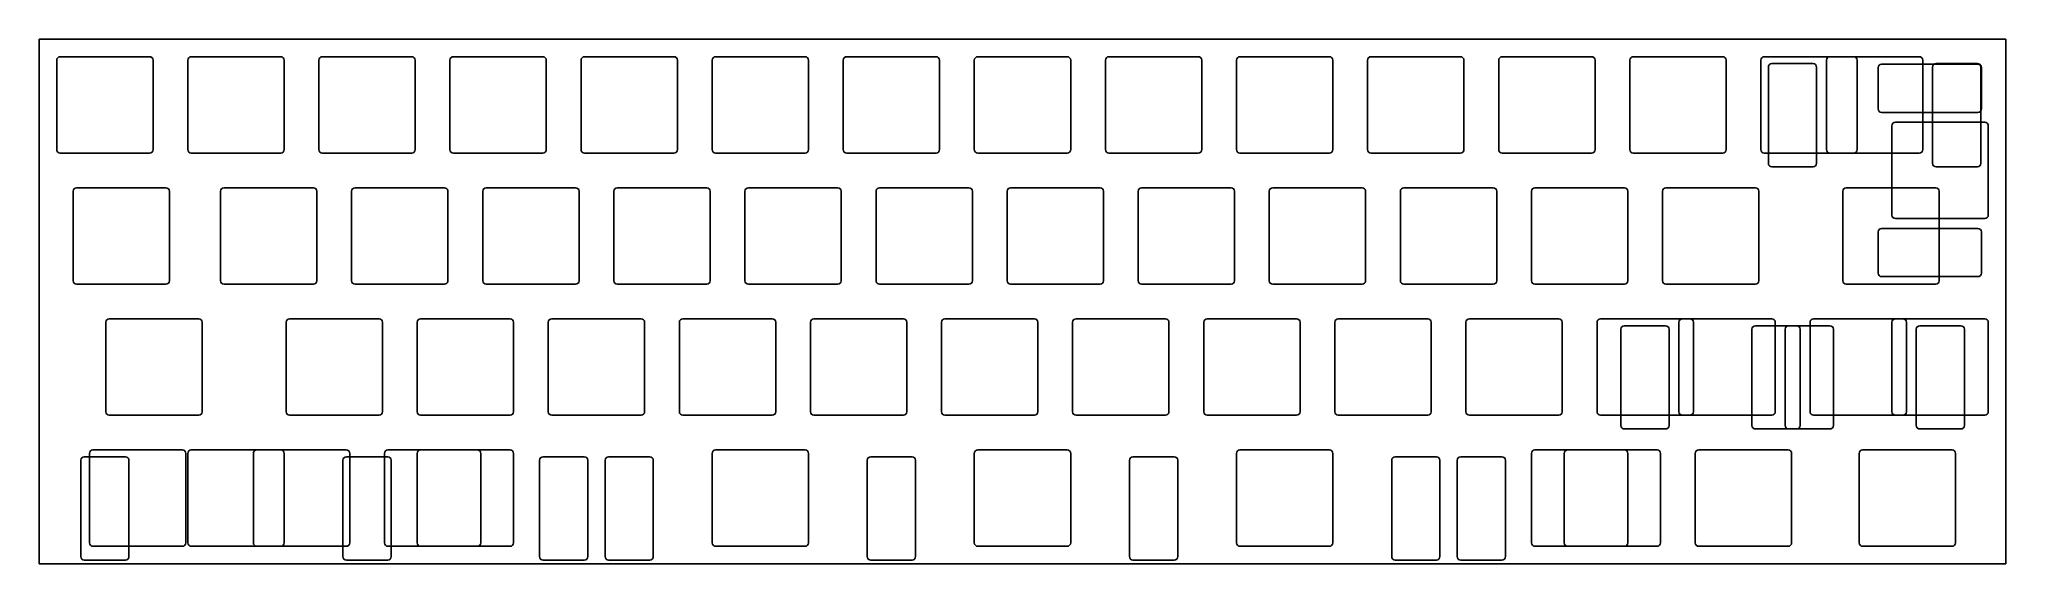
# Model space of a CAD drawing. Header units: millimetres. Extents: x 0 to 286, y -76 to 0.
import ezdxf

# ---------------------------------------------------------------- set-up
doc = ezdxf.new("R2010")
doc.units = ezdxf.units.MM

msp = doc.modelspace()

# ---------------------------------------------------------------- linework, layer by layer
for p, q in [((0, 0), (285.75, 0)), ((0, -76.2), (0, 0)), ((285.75, -76.2), (285.75, 0)), ((3.025, -2.525), (16.025, -2.525)), ((22.075, -2.525), (35.075, -2.525)), ((41.125, -2.525), (54.125, -2.525)), ((60.175, -2.525), (73.175, -2.525)), ((79.225, -2.525), (92.225, -2.525)), ((98.275, -2.525), (111.275, -2.525)), ((117.325, -2.525), (130.325, -2.525)), ((136.375, -2.525), (149.375, -2.525)), ((155.425, -2.525), (168.425, -2.525)), ((174.475, -2.525), (187.475, -2.525)), ((193.525, -2.525), (206.525, -2.525)), ((212.575, -2.525), (225.575, -2.525)), ((231.625, -2.525), (244.625, -2.525)), ((250.675, -2.525), (263.675, -2.525)), ((260.2, -2.525), (273.2, -2.525)), ((2.525, -3.025), (2.525, -16.025)), ((16.525, -3.025), (16.525, -16.025)), ((21.575, -3.025), (21.575, -16.025)), ((35.575, -3.025), (35.575, -16.025)), ((40.625, -3.025), (40.625, -16.025)), ((54.625, -3.025), (54.625, -16.025)), ((59.675, -3.025), (59.675, -16.025)), ((73.675, -3.025), (73.675, -16.025)), ((78.725, -3.025), (78.725, -16.025)), ((92.725, -3.025), (92.725, -16.025)), ((97.775, -3.025), (97.775, -16.025)), ((111.775, -3.025), (111.775, -16.025)), ((116.825, -3.025), (116.825, -16.025)), ((130.825, -3.025), (130.825, -16.025)), ((135.875, -3.025), (135.875, -16.025)), ((149.875, -3.025), (149.875, -16.025)), ((154.925, -3.025), (154.925, -16.025)), ((168.925, -3.025), (168.925, -16.025)), ((173.975, -3.025), (173.975, -16.025)), ((187.975, -3.025), (187.975, -16.025)), ((193.025, -3.025), (193.025, -16.025)), ((207.025, -3.025), (207.025, -16.025)), ((212.075, -3.025), (212.075, -16.025)), ((226.075, -3.025), (226.075, -16.025)), ((231.125, -3.025), (231.125, -16.025)), ((245.125, -3.025), (245.125, -16.025)), ((250.175, -3.025), (250.175, -16.025)), ((251.262, -4.025), (251.262, -18.025)), ((251.762, -3.525), (257.762, -3.525)), ((258.262, -4.025), (258.262, -18.025)), ((259.7, -3.025), (259.7, -16.025)), ((264.175, -3.025), (264.175, -16.025)), ((267.225, -4.112), (267.225, -10.112)), ((281.725, -3.612), (267.725, -3.612)), ((273.7, -3.025), (273.7, -16.025)), ((275.138, -4.025), (275.138, -18.025)), ((275.638, -3.525), (281.638, -3.525)), ((282.138, -4.025), (282.138, -18.025)), ((282.225, -4.112), (282.225, -10.112)), ((281.725, -10.612), (267.725, -10.612)), ((269.225, -12.55), (269.225, -25.55)), ((282.725, -12.05), (269.725, -12.05)), ((283.225, -12.55), (283.225, -25.55)), ((3.025, -16.525), (16.025, -16.525)), ((22.075, -16.525), (35.075, -16.525)), ((41.125, -16.525), (54.125, -16.525)), ((60.175, -16.525), (73.175, -16.525)), ((79.225, -16.525), (92.225, -16.525)), ((98.275, -16.525), (111.275, -16.525)), ((117.325, -16.525), (130.325, -16.525)), ((136.375, -16.525), (149.375, -16.525)), ((155.425, -16.525), (168.425, -16.525)), ((174.475, -16.525), (187.475, -16.525)), ((193.525, -16.525), (206.525, -16.525)), ((212.575, -16.525), (225.575, -16.525)), ((231.625, -16.525), (244.625, -16.525)), ((250.675, -16.525), (263.675, -16.525)), ((260.2, -16.525), (273.2, -16.525)), ((251.762, -18.525), (257.762, -18.525)), ((275.638, -18.525), (281.638, -18.525)), ((4.90625, -22.075), (4.90625, -35.075)), ((5.40625, -21.575), (18.40625, -21.575)), ((18.90625, -22.075), (18.90625, -35.075)), ((26.3375, -22.075), (26.3375, -35.075)), ((26.8375, -21.575), (39.8375, -21.575)), ((40.3375, -22.075), (40.3375, -35.075)), ((45.3875, -22.075), (45.3875, -35.075)), ((45.8875, -21.575), (58.8875, -21.575)), ((59.3875, -22.075), (59.3875, -35.075)), ((64.4375, -22.075), (64.4375, -35.075)), ((64.9375, -21.575), (77.9375, -21.575)), ((78.4375, -22.075), (78.4375, -35.075)), ((83.4875, -22.075), (83.4875, -35.075)), ((83.9875, -21.575), (96.9875, -21.575)), ((97.4875, -22.075), (97.4875, -35.075)), ((102.5375, -22.075), (102.5375, -35.075)), ((103.0375, -21.575), (116.0375, -21.575)), ((116.5375, -22.075), (116.5375, -35.075)), ((121.5875, -22.075), (121.5875, -35.075)), ((122.0875, -21.575), (135.0875, -21.575)), ((135.5875, -22.075), (135.5875, -35.075)), ((140.6375, -22.075), (140.6375, -35.075)), ((141.1375, -21.575), (154.1375, -21.575)), ((154.6375, -22.075), (154.6375, -35.075)), ((159.6875, -22.075), (159.6875, -35.075)), ((160.1875, -21.575), (173.1875, -21.575)), ((173.6875, -22.075), (173.6875, -35.075)), ((178.7375, -22.075), (178.7375, -35.075)), ((179.2375, -21.575), (192.2375, -21.575)), ((192.7375, -22.075), (192.7375, -35.075)), ((197.7875, -22.075), (197.7875, -35.075)), ((198.2875, -21.575), (211.2875, -21.575)), ((211.7875, -22.075), (211.7875, -35.075)), ((216.8375, -22.075), (216.8375, -35.075)), ((217.3375, -21.575), (230.3375, -21.575)), ((230.8375, -22.075), (230.8375, -35.075)), ((235.8875, -22.075), (235.8875, -35.075)), ((236.3875, -21.575), (249.3875, -21.575)), ((249.8875, -22.075), (249.8875, -35.075)), ((262.08125, -22.075), (262.08125, -35.075)), ((262.08125, -22.075), (262.08125, -35.075)), ((262.58125, -21.575), (275.58125, -21.575)), ((262.58125, -21.575), (275.58125, -21.575)), ((276.08125, -22.075), (276.08125, -35.075)), ((276.08125, -22.075), (276.08125, -35.075)), ((267.225, -27.988), (267.225, -33.988)), ((281.725, -27.488), (267.725, -27.488)), ((282.725, -26.05), (269.725, -26.05)), ((282.225, -27.988), (282.225, -33.988)), ((5.40625, -35.575), (18.40625, -35.575)), ((26.8375, -35.575), (39.8375, -35.575)), ((45.8875, -35.575), (58.8875, -35.575)), ((64.9375, -35.575), (77.9375, -35.575)), ((83.9875, -35.575), (96.9875, -35.575)), ((103.0375, -35.575), (116.0375, -35.575)), ((122.0875, -35.575), (135.0875, -35.575)), ((141.1375, -35.575), (154.1375, -35.575)), ((160.1875, -35.575), (173.1875, -35.575)), ((179.2375, -35.575), (192.2375, -35.575)), ((198.2875, -35.575), (211.2875, -35.575)), ((217.3375, -35.575), (230.3375, -35.575)), ((236.3875, -35.575), (249.3875, -35.575)), ((262.58125, -35.575), (275.58125, -35.575)), ((262.58125, -35.575), (275.58125, -35.575)), ((281.725, -34.488), (267.725, -34.488)), ((9.66875, -41.125), (9.66875, -54.125)), ((10.16875, -40.625), (23.16875, -40.625)), ((23.66875, -41.125), (23.66875, -54.125)), ((35.8625, -41.125), (35.8625, -54.125)), ((36.3625, -40.625), (49.3625, -40.625)), ((49.8625, -41.125), (49.8625, -54.125)), ((54.9125, -41.125), (54.9125, -54.125)), ((55.4125, -40.625), (68.4125, -40.625)), ((68.9125, -41.125), (68.9125, -54.125)), ((73.9625, -41.125), (73.9625, -54.125)), ((74.4625, -40.625), (87.4625, -40.625)), ((87.9625, -41.125), (87.9625, -54.125)), ((93.0125, -41.125), (93.0125, -54.125)), ((93.5125, -40.625), (106.5125, -40.625)), ((107.0125, -41.125), (107.0125, -54.125)), ((112.0625, -41.125), (112.0625, -54.125)), ((112.5625, -40.625), (125.5625, -40.625)), ((126.0625, -41.125), (126.0625, -54.125)), ((131.1125, -41.125), (131.1125, -54.125)), ((131.6125, -40.625), (144.6125, -40.625)), ((145.1125, -41.125), (145.1125, -54.125)), ((150.1625, -41.125), (150.1625, -54.125)), ((150.6625, -40.625), (163.6625, -40.625)), ((164.1625, -41.125), (164.1625, -54.125)), ((169.2125, -41.125), (169.2125, -54.125)), ((169.7125, -40.625), (182.7125, -40.625)), ((183.2125, -41.125), (183.2125, -54.125)), ((188.2625, -41.125), (188.2625, -54.125)), ((188.7625, -40.625), (201.7625, -40.625)), ((202.2625, -41.125), (202.2625, -54.125)), ((207.3125, -41.125), (207.3125, -54.125)), ((207.8125, -40.625), (220.8125, -40.625)), ((221.3125, -41.125), (221.3125, -54.125)), ((226.3625, -41.125), (226.3625, -54.125)), ((226.3625, -41.125), (226.3625, -54.125)), ((226.8625, -40.625), (239.8625, -40.625)), ((226.8625, -40.625), (239.8625, -40.625)), ((229.83075, -42.125), (229.83075, -56.125)), ((230.33075, -41.625), (236.33075, -41.625)), ((236.83075, -42.125), (236.83075, -56.125)), ((238.26875, -41.125), (238.26875, -54.125)), ((238.76875, -40.625), (251.76875, -40.625)), ((240.3625, -41.125), (240.3625, -54.125)), ((240.3625, -41.125), (240.3625, -54.125)), ((248.88075, -42.125), (248.88075, -56.125)), ((249.38075, -41.625), (255.38075, -41.625)), ((252.26875, -41.125), (252.26875, -54.125)), ((253.70675, -42.125), (253.70675, -56.125)), ((254.20675, -41.625), (260.20675, -41.625)), ((255.88075, -42.125), (255.88075, -56.125)), ((257.31875, -41.125), (257.31875, -54.125)), ((257.81875, -40.625), (270.81875, -40.625)), ((260.70675, -42.125), (260.70675, -56.125)), ((269.225, -41.125), (269.225, -54.125)), ((269.725, -40.625), (282.725, -40.625)), ((271.31875, -41.125), (271.31875, -54.125)), ((272.75675, -42.125), (272.75675, -56.125)), ((273.25675, -41.625), (279.25675, -41.625)), ((279.75675, -42.125), (279.75675, -56.125)), ((283.225, -41.125), (283.225, -54.125)), ((10.16875, -54.625), (23.16875, -54.625)), ((36.3625, -54.625), (49.3625, -54.625)), ((55.4125, -54.625), (68.4125, -54.625)), ((74.4625, -54.625), (87.4625, -54.625)), ((93.5125, -54.625), (106.5125, -54.625)), ((112.5625, -54.625), (125.5625, -54.625)), ((131.6125, -54.625), (144.6125, -54.625)), ((150.6625, -54.625), (163.6625, -54.625)), ((169.7125, -54.625), (182.7125, -54.625)), ((188.7625, -54.625), (201.7625, -54.625)), ((207.8125, -54.625), (220.8125, -54.625)), ((226.8625, -54.625), (239.8625, -54.625)), ((226.8625, -54.625), (239.8625, -54.625)), ((230.33075, -56.625), (236.33075, -56.625)), ((238.76875, -54.625), (251.76875, -54.625)), ((249.38075, -56.625), (255.38075, -56.625)), ((254.20675, -56.625), (260.20675, -56.625)), ((257.81875, -54.625), (270.81875, -54.625)), ((269.725, -54.625), (282.725, -54.625)), ((273.25675, -56.625), (279.25675, -56.625)), ((7.7875, -59.675), (20.7875, -59.675)), ((7.7875, -59.675), (20.7875, -59.675)), ((7.7875, -59.675), (20.7875, -59.675)), ((22.075, -59.675), (35.075, -59.675)), ((31.6, -59.675), (44.6, -59.675)), ((31.6, -59.675), (44.6, -59.675)), ((31.6, -59.675), (44.6, -59.675)), ((50.65, -59.675), (63.65, -59.675)), ((55.4125, -59.675), (68.4125, -59.675)), ((55.4125, -59.675), (68.4125, -59.675)), ((98.275, -59.675), (111.275, -59.675)), ((136.375, -59.675), (149.375, -59.675)), ((136.375, -59.675), (149.375, -59.675)), ((136.375, -59.675), (149.375, -59.675)), ((174.475, -59.675), (187.475, -59.675)), ((217.3375, -59.675), (230.3375, -59.675)), ((217.3375, -59.675), (230.3375, -59.675)), ((222.1, -59.675), (235.1, -59.675)), ((241.15, -59.675), (254.15, -59.675)), ((241.15, -59.675), (254.15, -59.675)), ((241.15, -59.675), (254.15, -59.675)), ((264.9625, -59.675), (277.9625, -59.675)), ((264.9625, -59.675), (277.9625, -59.675)), ((264.9625, -59.675), (277.9625, -59.675)), ((6.025, -61.175), (6.025, -75.175)), ((6.525, -60.675), (12.525, -60.675)), ((7.2875, -60.175), (7.2875, -73.175)), ((7.2875, -60.175), (7.2875, -73.175)), ((7.2875, -60.175), (7.2875, -73.175)), ((13.025, -61.175), (13.025, -75.175)), ((21.2875, -60.175), (21.2875, -73.175)), ((21.2875, -60.175), (21.2875, -73.175)), ((21.2875, -60.175), (21.2875, -73.175)), ((21.575, -60.175), (21.575, -73.175)), ((31.1, -60.175), (31.1, -73.175)), ((31.1, -60.175), (31.1, -73.175)), ((31.1, -60.175), (31.1, -73.175)), ((35.575, -60.175), (35.575, -73.175)), ((44.125, -61.175), (44.125, -75.175)), ((44.625, -60.675), (50.625, -60.675)), ((45.1, -60.175), (45.1, -73.175)), ((45.1, -60.175), (45.1, -73.175)), ((45.1, -60.175), (45.1, -73.175)), ((50.15, -60.175), (50.15, -73.175)), ((51.125, -61.175), (51.125, -75.175)), ((54.9125, -60.175), (54.9125, -73.175)), ((54.9125, -60.175), (54.9125, -73.175)), ((64.15, -60.175), (64.15, -73.175)), ((68.9125, -60.175), (68.9125, -73.175)), ((68.9125, -60.175), (68.9125, -73.175)), ((72.7, -61.175), (72.7, -75.175)), ((73.2, -60.675), (79.2, -60.675)), ((79.7, -61.175), (79.7, -75.175)), ((82.225, -61.175), (82.225, -75.175)), ((82.225, -61.175), (82.225, -75.175)), ((82.725, -60.675), (88.725, -60.675)), ((82.725, -60.675), (88.725, -60.675)), ((89.225, -61.175), (89.225, -75.175)), ((89.225, -61.175), (89.225, -75.175)), ((97.775, -60.175), (97.775, -73.175)), ((111.775, -60.175), (111.775, -73.175)), ((120.325, -61.175), (120.325, -75.175)), ((120.825, -60.675), (126.825, -60.675)), ((127.325, -61.175), (127.325, -75.175)), ((135.875, -60.175), (135.875, -73.175)), ((135.875, -60.175), (135.875, -73.175)), ((135.875, -60.175), (135.875, -73.175)), ((149.875, -60.175), (149.875, -73.175)), ((149.875, -60.175), (149.875, -73.175)), ((149.875, -60.175), (149.875, -73.175)), ((158.425, -61.175), (158.425, -75.175)), ((158.925, -60.675), (164.925, -60.675)), ((165.425, -61.175), (165.425, -75.175)), ((173.975, -60.175), (173.975, -73.175)), ((187.975, -60.175), (187.975, -73.175)), ((196.525, -61.175), (196.525, -75.175)), ((196.525, -61.175), (196.525, -75.175)), ((197.025, -60.675), (203.025, -60.675)), ((197.025, -60.675), (203.025, -60.675)), ((203.525, -61.175), (203.525, -75.175)), ((203.525, -61.175), (203.525, -75.175)), ((206.05, -61.175), (206.05, -75.175)), ((206.55, -60.675), (212.55, -60.675)), ((213.05, -61.175), (213.05, -75.175)), ((216.8375, -60.175), (216.8375, -73.175)), ((216.8375, -60.175), (216.8375, -73.175)), ((221.6, -60.175), (221.6, -73.175)), ((230.8375, -60.175), (230.8375, -73.175)), ((230.8375, -60.175), (230.8375, -73.175)), ((235.6, -60.175), (235.6, -73.175)), ((240.65, -60.175), (240.65, -73.175)), ((240.65, -60.175), (240.65, -73.175)), ((240.65, -60.175), (240.65, -73.175)), ((254.65, -60.175), (254.65, -73.175)), ((254.65, -60.175), (254.65, -73.175)), ((254.65, -60.175), (254.65, -73.175)), ((264.4625, -60.175), (264.4625, -73.175)), ((264.4625, -60.175), (264.4625, -73.175)), ((264.4625, -60.175), (264.4625, -73.175)), ((278.4625, -60.175), (278.4625, -73.175)), ((278.4625, -60.175), (278.4625, -73.175)), ((278.4625, -60.175), (278.4625, -73.175)), ((7.7875, -73.675), (20.7875, -73.675)), ((7.7875, -73.675), (20.7875, -73.675)), ((7.7875, -73.675), (20.7875, -73.675)), ((22.075, -73.675), (35.075, -73.675)), ((31.6, -73.675), (44.6, -73.675)), ((31.6, -73.675), (44.6, -73.675)), ((31.6, -73.675), (44.6, -73.675)), ((50.65, -73.675), (63.65, -73.675)), ((55.4125, -73.675), (68.4125, -73.675)), ((55.4125, -73.675), (68.4125, -73.675)), ((98.275, -73.675), (111.275, -73.675)), ((136.375, -73.675), (149.375, -73.675)), ((136.375, -73.675), (149.375, -73.675)), ((136.375, -73.675), (149.375, -73.675)), ((174.475, -73.675), (187.475, -73.675)), ((217.3375, -73.675), (230.3375, -73.675)), ((217.3375, -73.675), (230.3375, -73.675)), ((222.1, -73.675), (235.1, -73.675)), ((241.15, -73.675), (254.15, -73.675)), ((241.15, -73.675), (254.15, -73.675)), ((241.15, -73.675), (254.15, -73.675)), ((264.9625, -73.675), (277.9625, -73.675)), ((264.9625, -73.675), (277.9625, -73.675)), ((264.9625, -73.675), (277.9625, -73.675)), ((0, -76.2), (285.75, -76.2)), ((6.525, -75.675), (12.525, -75.675)), ((44.625, -75.675), (50.625, -75.675)), ((73.2, -75.675), (79.2, -75.675)), ((82.725, -75.675), (88.725, -75.675)), ((82.725, -75.675), (88.725, -75.675)), ((120.825, -75.675), (126.825, -75.675)), ((158.925, -75.675), (164.925, -75.675)), ((197.025, -75.675), (203.025, -75.675)), ((197.025, -75.675), (203.025, -75.675)), ((206.55, -75.675), (212.55, -75.675))]:
    msp.add_line(p, q)
for centre, start, end in [((3.025, -3.025), 90, 180), ((16.025, -3.025), 0, 90), ((22.075, -3.025), 90, 180), ((35.075, -3.025), 0, 90), ((41.125, -3.025), 90, 180), ((54.125, -3.025), 0, 90), ((60.175, -3.025), 90, 180), ((73.175, -3.025), 0, 90), ((79.225, -3.025), 90, 180), ((92.225, -3.025), 0, 90), ((98.275, -3.025), 90, 180), ((111.275, -3.025), 0, 90), ((117.325, -3.025), 90, 180), ((130.325, -3.025), 0, 90), ((136.375, -3.025), 90, 180), ((149.375, -3.025), 0, 90), ((155.425, -3.025), 90, 180), ((168.425, -3.025), 0, 90), ((174.475, -3.025), 90, 180), ((187.475, -3.025), 0, 90), ((193.525, -3.025), 90, 180), ((206.525, -3.025), 0, 90), ((212.575, -3.025), 90, 180), ((225.575, -3.025), 0, 90), ((231.625, -3.025), 90, 180), ((244.625, -3.025), 0, 90), ((250.675, -3.025), 90, 180), ((260.2, -3.025), 90, 180), ((263.675, -3.025), 0, 90), ((273.2, -3.025), 0, 90), ((251.762, -4.025), 90, 180), ((257.762, -4.025), 0, 90), ((267.725, -4.112), 90, 180), ((275.638, -4.025), 90, 180), ((281.638, -4.025), 0, 90), ((281.725, -4.112), 0, 90), ((267.725, -10.112), 180, 270), ((281.725, -10.112), 270, 0), ((269.725, -12.55), 90, 180), ((282.725, -12.55), 0, 90), ((3.025, -16.025), 180, 270), ((16.025, -16.025), 270, 0), ((22.075, -16.025), 180, 270), ((35.075, -16.025), 270, 0), ((41.125, -16.025), 180, 270), ((54.125, -16.025), 270, 0), ((60.175, -16.025), 180, 270), ((73.175, -16.025), 270, 0), ((79.225, -16.025), 180, 270), ((92.225, -16.025), 270, 0), ((98.275, -16.025), 180, 270), ((111.275, -16.025), 270, 0), ((117.325, -16.025), 180, 270), ((130.325, -16.025), 270, 0), ((136.375, -16.025), 180, 270), ((149.375, -16.025), 270, 0), ((155.425, -16.025), 180, 270), ((168.425, -16.025), 270, 0), ((174.475, -16.025), 180, 270), ((187.475, -16.025), 270, 0), ((193.525, -16.025), 180, 270), ((206.525, -16.025), 270, 0), ((212.575, -16.025), 180, 270), ((225.575, -16.025), 270, 0), ((231.625, -16.025), 180, 270), ((244.625, -16.025), 270, 0), ((250.675, -16.025), 180, 270), ((260.2, -16.025), 180, 270), ((263.675, -16.025), 270, 0), ((273.2, -16.025), 270, 0), ((251.762, -18.025), 180, 270), ((257.762, -18.025), 270, 0), ((275.638, -18.025), 180, 270), ((281.638, -18.025), 270, 0), ((5.40625, -22.075), 90, 180), ((18.40625, -22.075), 0, 90), ((26.8375, -22.075), 90, 180), ((39.8375, -22.075), 0, 90), ((45.8875, -22.075), 90, 180), ((58.8875, -22.075), 0, 90), ((64.9375, -22.075), 90, 180), ((77.9375, -22.075), 0, 90), ((83.9875, -22.075), 90, 180), ((96.9875, -22.075), 0, 90), ((103.0375, -22.075), 90, 180), ((116.0375, -22.075), 0, 90), ((122.0875, -22.075), 90, 180), ((135.0875, -22.075), 0, 90), ((141.1375, -22.075), 90, 180), ((154.1375, -22.075), 0, 90), ((160.1875, -22.075), 90, 180), ((173.1875, -22.075), 0, 90), ((179.2375, -22.075), 90, 180), ((192.2375, -22.075), 0, 90), ((198.2875, -22.075), 90, 180), ((211.2875, -22.075), 0, 90), ((217.3375, -22.075), 90, 180), ((230.3375, -22.075), 0, 90), ((236.3875, -22.075), 90, 180), ((249.3875, -22.075), 0, 90), ((262.58125, -22.075), 90, 180), ((262.58125, -22.075), 90, 180), ((275.58125, -22.075), 0, 90), ((275.58125, -22.075), 0, 90), ((269.725, -25.55), 180, 270), ((282.725, -25.55), 270, 0), ((267.725, -27.988), 90, 180), ((281.725, -27.988), 0, 90), ((267.725, -33.988), 180, 270), ((281.725, -33.988), 270, 0), ((5.40625, -35.075), 180, 270), ((18.40625, -35.075), 270, 0), ((26.8375, -35.075), 180, 270), ((39.8375, -35.075), 270, 0), ((45.8875, -35.075), 180, 270), ((58.8875, -35.075), 270, 0), ((64.9375, -35.075), 180, 270), ((77.9375, -35.075), 270, 0), ((83.9875, -35.075), 180, 270), ((96.9875, -35.075), 270, 0), ((103.0375, -35.075), 180, 270), ((116.0375, -35.075), 270, 0), ((122.0875, -35.075), 180, 270), ((135.0875, -35.075), 270, 0), ((141.1375, -35.075), 180, 270), ((154.1375, -35.075), 270, 0), ((160.1875, -35.075), 180, 270), ((173.1875, -35.075), 270, 0), ((179.2375, -35.075), 180, 270), ((192.2375, -35.075), 270, 0), ((198.2875, -35.075), 180, 270), ((211.2875, -35.075), 270, 0), ((217.3375, -35.075), 180, 270), ((230.3375, -35.075), 270, 0), ((236.3875, -35.075), 180, 270), ((249.3875, -35.075), 270, 0), ((262.58125, -35.075), 180, 270), ((262.58125, -35.075), 180, 270), ((275.58125, -35.075), 270, 0), ((275.58125, -35.075), 270, 0), ((10.16875, -41.125), 90, 180), ((23.16875, -41.125), 0, 90), ((36.3625, -41.125), 90, 180), ((49.3625, -41.125), 0, 90), ((55.4125, -41.125), 90, 180), ((68.4125, -41.125), 0, 90), ((74.4625, -41.125), 90, 180), ((87.4625, -41.125), 0, 90), ((93.5125, -41.125), 90, 180), ((106.5125, -41.125), 0, 90), ((112.5625, -41.125), 90, 180), ((125.5625, -41.125), 0, 90), ((131.6125, -41.125), 90, 180), ((144.6125, -41.125), 0, 90), ((150.6625, -41.125), 90, 180), ((163.6625, -41.125), 0, 90), ((169.7125, -41.125), 90, 180), ((182.7125, -41.125), 0, 90), ((188.7625, -41.125), 90, 180), ((201.7625, -41.125), 0, 90), ((207.8125, -41.125), 90, 180), ((220.8125, -41.125), 0, 90), ((226.8625, -41.125), 90, 180), ((226.8625, -41.125), 90, 180), ((230.33075, -42.125), 90, 180), ((236.33075, -42.125), 0, 90), ((238.76875, -41.125), 90, 180), ((239.8625, -41.125), 0, 90), ((239.8625, -41.125), 0, 90), ((249.38075, -42.125), 90, 180), ((251.76875, -41.125), 0, 90), ((254.20675, -42.125), 90, 180), ((255.38075, -42.125), 0, 90), ((257.81875, -41.125), 90, 180), ((260.20675, -42.125), 0, 90), ((269.725, -41.125), 90, 180), ((270.81875, -41.125), 0, 90), ((273.25675, -42.125), 90, 180), ((279.25675, -42.125), 0, 90), ((282.725, -41.125), 0, 90), ((10.16875, -54.125), 180, 270), ((23.16875, -54.125), 270, 0), ((36.3625, -54.125), 180, 270), ((49.3625, -54.125), 270, 0), ((55.4125, -54.125), 180, 270), ((68.4125, -54.125), 270, 0), ((74.4625, -54.125), 180, 270), ((87.4625, -54.125), 270, 0), ((93.5125, -54.125), 180, 270), ((106.5125, -54.125), 270, 0), ((112.5625, -54.125), 180, 270), ((125.5625, -54.125), 270, 0), ((131.6125, -54.125), 180, 270), ((144.6125, -54.125), 270, 0), ((150.6625, -54.125), 180, 270), ((163.6625, -54.125), 270, 0), ((169.7125, -54.125), 180, 270), ((182.7125, -54.125), 270, 0), ((188.7625, -54.125), 180, 270), ((201.7625, -54.125), 270, 0), ((207.8125, -54.125), 180, 270), ((220.8125, -54.125), 270, 0), ((226.8625, -54.125), 180, 270), ((226.8625, -54.125), 180, 270), ((238.76875, -54.125), 180, 270), ((239.8625, -54.125), 270, 0), ((239.8625, -54.125), 270, 0), ((251.76875, -54.125), 270, 0), ((257.81875, -54.125), 180, 270), ((269.725, -54.125), 180, 270), ((270.81875, -54.125), 270, 0), ((282.725, -54.125), 270, 0), ((230.33075, -56.125), 180, 270), ((236.33075, -56.125), 270, 0), ((249.38075, -56.125), 180, 270), ((254.20675, -56.125), 180, 270), ((255.38075, -56.125), 270, 0), ((260.20675, -56.125), 270, 0), ((273.25675, -56.125), 180, 270), ((279.25675, -56.125), 270, 0), ((7.7875, -60.175), 90, 180), ((7.7875, -60.175), 90, 180), ((7.7875, -60.175), 90, 180), ((20.7875, -60.175), 0, 90), ((20.7875, -60.175), 0, 90), ((20.7875, -60.175), 0, 90), ((22.075, -60.175), 90, 180), ((31.6, -60.175), 90, 180), ((31.6, -60.175), 90, 180), ((31.6, -60.175), 90, 180), ((35.075, -60.175), 0, 90), ((44.6, -60.175), 0, 90), ((44.6, -60.175), 0, 90), ((44.6, -60.175), 0, 90), ((50.65, -60.175), 90, 180), ((55.4125, -60.175), 90, 180), ((55.4125, -60.175), 90, 180), ((63.65, -60.175), 0, 90), ((68.4125, -60.175), 0, 90), ((68.4125, -60.175), 0, 90), ((98.275, -60.175), 90, 180), ((111.275, -60.175), 0, 90), ((136.375, -60.175), 90, 180), ((136.375, -60.175), 90, 180), ((136.375, -60.175), 90, 180), ((149.375, -60.175), 0, 90), ((149.375, -60.175), 0, 90), ((149.375, -60.175), 0, 90), ((174.475, -60.175), 90, 180), ((187.475, -60.175), 0, 90), ((217.3375, -60.175), 90, 180), ((217.3375, -60.175), 90, 180), ((222.1, -60.175), 90, 180), ((230.3375, -60.175), 0, 90), ((230.3375, -60.175), 0, 90), ((235.1, -60.175), 0, 90), ((241.15, -60.175), 90, 180), ((241.15, -60.175), 90, 180), ((241.15, -60.175), 90, 180), ((254.15, -60.175), 0, 90), ((254.15, -60.175), 0, 90), ((254.15, -60.175), 0, 90), ((264.9625, -60.175), 90, 180), ((264.9625, -60.175), 90, 180), ((264.9625, -60.175), 90, 180), ((277.9625, -60.175), 0, 90), ((277.9625, -60.175), 0, 90), ((277.9625, -60.175), 0, 90), ((6.525, -61.175), 90, 180), ((12.525, -61.175), 0, 90), ((44.625, -61.175), 90, 180), ((50.625, -61.175), 0, 90), ((73.2, -61.175), 90, 180), ((79.2, -61.175), 0, 90), ((82.725, -61.175), 90, 180), ((82.725, -61.175), 90, 180), ((88.725, -61.175), 0, 90), ((88.725, -61.175), 0, 90), ((120.825, -61.175), 90, 180), ((126.825, -61.175), 0, 90), ((158.925, -61.175), 90, 180), ((164.925, -61.175), 0, 90), ((197.025, -61.175), 90, 180), ((197.025, -61.175), 90, 180), ((203.025, -61.175), 0, 90), ((203.025, -61.175), 0, 90), ((206.55, -61.175), 90, 180), ((212.55, -61.175), 0, 90), ((7.7875, -73.175), 180, 270), ((7.7875, -73.175), 180, 270), ((7.7875, -73.175), 180, 270), ((20.7875, -73.175), 270, 0), ((20.7875, -73.175), 270, 0), ((20.7875, -73.175), 270, 0), ((22.075, -73.175), 180, 270), ((31.6, -73.175), 180, 270), ((31.6, -73.175), 180, 270), ((31.6, -73.175), 180, 270), ((35.075, -73.175), 270, 0), ((44.6, -73.175), 270, 0), ((44.6, -73.175), 270, 0), ((44.6, -73.175), 270, 0), ((50.65, -73.175), 180, 270), ((55.4125, -73.175), 180, 270), ((55.4125, -73.175), 180, 270), ((63.65, -73.175), 270, 0), ((68.4125, -73.175), 270, 0), ((68.4125, -73.175), 270, 0), ((98.275, -73.175), 180, 270), ((111.275, -73.175), 270, 0), ((136.375, -73.175), 180, 270), ((136.375, -73.175), 180, 270), ((136.375, -73.175), 180, 270), ((149.375, -73.175), 270, 0), ((149.375, -73.175), 270, 0), ((149.375, -73.175), 270, 0), ((174.475, -73.175), 180, 270), ((187.475, -73.175), 270, 0), ((217.3375, -73.175), 180, 270), ((217.3375, -73.175), 180, 270), ((222.1, -73.175), 180, 270), ((230.3375, -73.175), 270, 0), ((230.3375, -73.175), 270, 0), ((235.1, -73.175), 270, 0), ((241.15, -73.175), 180, 270), ((241.15, -73.175), 180, 270), ((241.15, -73.175), 180, 270), ((254.15, -73.175), 270, 0), ((254.15, -73.175), 270, 0), ((254.15, -73.175), 270, 0), ((264.9625, -73.175), 180, 270), ((264.9625, -73.175), 180, 270), ((264.9625, -73.175), 180, 270), ((277.9625, -73.175), 270, 0), ((277.9625, -73.175), 270, 0), ((277.9625, -73.175), 270, 0), ((6.525, -75.175), 180, 270), ((12.525, -75.175), 270, 0), ((44.625, -75.175), 180, 270), ((50.625, -75.175), 270, 0), ((73.2, -75.175), 180, 270), ((79.2, -75.175), 270, 0), ((82.725, -75.175), 180, 270), ((82.725, -75.175), 180, 270), ((88.725, -75.175), 270, 0), ((88.725, -75.175), 270, 0), ((120.825, -75.175), 180, 270), ((126.825, -75.175), 270, 0), ((158.925, -75.175), 180, 270), ((164.925, -75.175), 270, 0), ((197.025, -75.175), 180, 270), ((197.025, -75.175), 180, 270), ((203.025, -75.175), 270, 0), ((203.025, -75.175), 270, 0), ((206.55, -75.175), 180, 270), ((212.55, -75.175), 270, 0)]:
    msp.add_arc(centre, 0.5, start, end)

doc.saveas('drawing.dxf')
